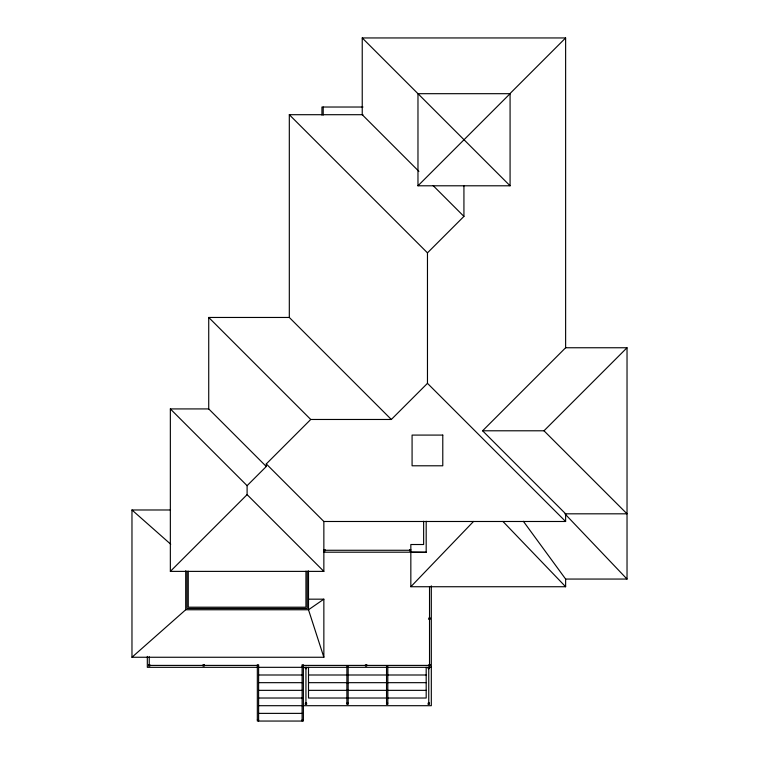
<?xml version="1.0" encoding="UTF-8"?>
<svg xmlns="http://www.w3.org/2000/svg" width="759" height="759" viewBox="0 0 759 759"><rect width="100%" height="100%" fill="white"/><g stroke="black" fill="none" stroke-linecap="round" stroke-linejoin="round"><path stroke-width="1.14" d="M523.359 521.291L565.626 579.06L565.626 586.735L410.837 586.735L473.569 521.414M509.773 93.803L565.626 37.95L362.233 37.95L362.233 114.704L418.911 171.382M417.972 185.794L510.076 93.689L417.972 93.689L417.972 185.794L510.076 185.794L510.076 93.689M565.626 37.95L565.626 347.755L482.601 430.789L565.626 513.815L565.626 521.49L427.469 383.333L427.469 252.861L463.929 216.4L463.929 185.699M266.286 463.929L323.856 521.49L323.856 571.385L247.102 494.631L247.102 485.675L266.286 466.491L266.286 463.929L310.744 419.471L391.331 419.471L427.469 383.333M323.856 571.385L170.348 571.385L247.102 494.631M482.601 430.789L543.994 430.789L627.029 347.755L565.626 347.755M131.971 657.256L185.699 609.762L308.505 609.762L323.856 599.174L323.856 657.256L131.971 657.256L131.971 509.982L170.519 509.982M362.973 107.028L321.939 107.028L321.939 115.083M391.331 419.471L289.312 317.461L289.312 114.704L362.973 114.704M266.286 466.491L208.725 408.921L208.725 317.461L289.312 317.461M170.348 571.385L170.348 408.921L208.725 408.921M565.626 513.815L627.029 513.815L543.994 430.789M323.856 521.49L565.626 521.49M323.856 549.639L325.137 549.639L325.137 550.911L323.856 550.911M410.837 549.639L409.566 549.639L409.566 550.911L410.837 550.911M325.137 550.275L409.566 550.275M323.799 552.191L426.188 552.191M565.626 579.06L627.029 579.06L627.029 347.755M308.505 599.174L323.856 599.174M149.884 665.406L257.339 665.406M303.391 665.406L365.43 665.406M366.711 665.406L428.75 665.406M257.339 666.041L258.61 666.041M302.11 666.041L303.391 666.041M431.311 667.322L147.322 667.322L147.322 656.412M258.515 674.998L302.205 674.998M308.505 674.998L426.188 674.998M258.515 682.673L302.205 682.673M308.505 682.673L426.188 682.673M258.515 690.348L302.205 690.348M308.505 690.348L426.188 690.348M258.515 698.024L302.205 698.024M346.882 703.138L348.163 703.138M386.54 703.138L387.811 703.138M258.515 705.699L302.205 705.699M303.391 705.699L431.311 705.699L431.311 585.825M258.515 713.375L302.205 713.375M257.339 719.769L258.61 719.769M302.11 719.769L303.391 719.769M410.837 552.191L426.188 552.353L426.188 521.262M131.971 509.982L170.728 544.231M362.233 37.95L510.076 185.794M433.085 185.557L463.929 216.4M289.312 114.704L427.469 252.861M208.725 317.461L310.744 419.471M170.348 408.921L247.102 485.675M502.894 521.414L565.626 586.735M564.971 513.9L627.029 579.06M323.856 657.256L308.505 609.762L308.505 570.844M429.528 586.631L429.528 664.761M429.385 667.322L429.385 668.603L428.114 668.603L428.114 667.322M428.75 668.603L428.75 703.138M426.188 667.322L426.188 698.024L308.505 698.024L308.505 667.322M423.636 521.262L423.636 544.516L410.837 544.516L410.837 586.735M387.811 666.459L387.811 704.418L386.54 704.418L386.54 666.459M348.163 666.459L348.163 704.418L346.882 704.418L346.882 666.459M323.211 107.028L323.211 115.074M307.224 571.185L307.224 608.481L186.98 608.481L186.98 571.185M306.589 667.322L306.589 668.603L305.308 668.603L305.308 667.322M305.943 571.148L305.943 607.2L188.26 607.2L188.26 571.148M305.943 668.603L305.943 703.138M302.11 721.05L302.11 664.761L303.391 664.761L303.391 721.05L257.339 721.05L257.339 664.761L258.61 664.761L258.61 721.05M185.699 570.768L185.699 609.762M149.238 656.753L149.238 664.761M148.612 664.761L148.612 666.041L149.884 666.041L149.884 664.761L148.612 664.761M442.782 435.087L412.08 435.087L412.08 465.789L442.782 465.789L442.782 435.087M430.03 618.073L428.75 618.073L428.75 619.353L430.03 619.353L430.03 618.073M204.256 664.761L202.976 664.761L202.976 666.041L204.256 666.041L204.256 664.761M366.711 664.761L365.43 664.761L365.43 666.041L366.711 666.041L366.711 664.761M430.03 664.761L428.75 664.761L428.75 666.041L430.03 666.041L430.03 664.761M306.589 703.138L305.308 703.138L305.308 704.418L306.589 704.418L306.589 703.138M429.385 703.138L428.114 703.138L428.114 704.418L429.385 704.418L429.385 703.138"/></g></svg>
